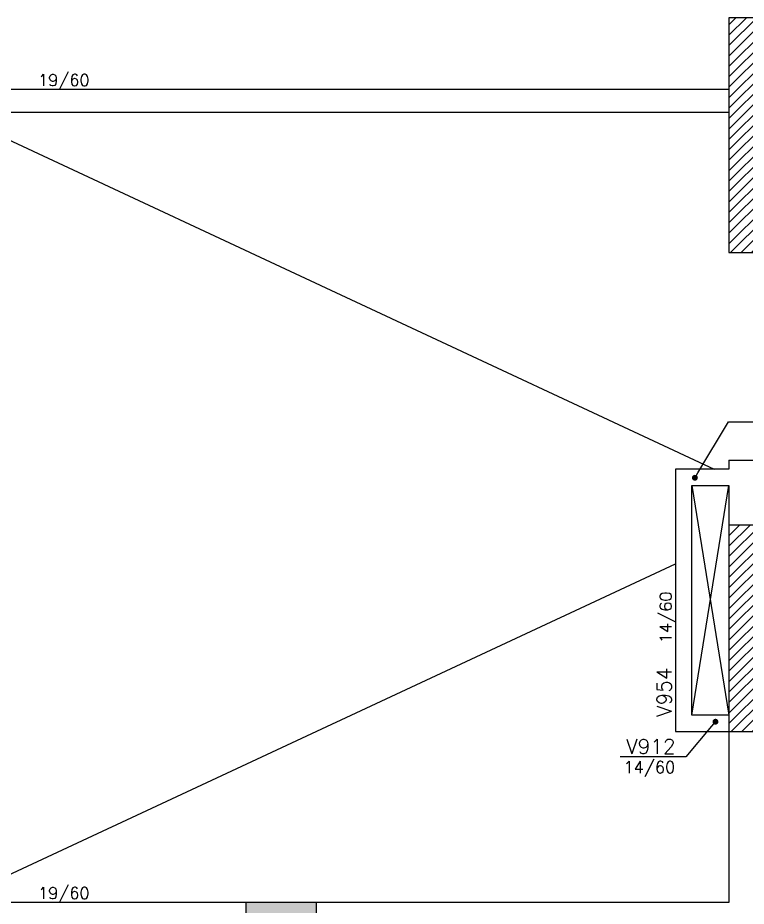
# Model space of a CAD drawing. Extents: x 1860 to 8661, y -614 to 3008.
# Drawn here: x 4617 to 5235, y 1150 to 1903 of the extents above; entities that cross this region are included whole.
import ezdxf
from ezdxf import colors
from ezdxf.entities.mleader import LeaderData, LeaderLine
from ezdxf.math import Vec2, Vec3

# ---------------------------------------------------------------- set-up
doc = ezdxf.new("R2010")
doc.units = 0
for name, color, linetype in [('F-AUX-RED', 1, 'Continuous'), ('F-CORTE', 4, 'Continuous'), ('F-PILARES-HACH', 174, 'Continuous'), ('F-PILARES-S', 170, 'Continuous'), ('F-SOLIDO-CORTE', 71, 'Continuous'), ('F-VIGAS', 3, 'Continuous'), ('F-VIGAS-DIM', 2, 'Continuous'), ('F-VIGAS-NOME', 4, 'Continuous'), ('F-VÃO', 1, 'Continuous')]:
    doc.layers.add(name, color=color, linetype=linetype)
doc.styles.add('MCP', font='romans.shx')
doc.styles.get("Standard").update_dxf_attribs({"font": 'arial.ttf'})
pattern_1 = [(45, (3943.9025, 488.975), (-4.419417, 4.419417), [])]

# ---------------------------------------------------------------- blocks, each defined once
blk = doc.blocks.new('_Dot')
at = {"color": 0, "linetype": 'ByBlock', "lineweight": -2}
blk.add_line((-0.5, 0), (-1, 0), dxfattribs=at)
at = {"color": 0, "linetype": 'ByBlock', "const_width": 0.5}
blk.add_lwpolyline([(-0.25, 0, 1), (0.25, 0, 1)], format="xyb", close=True, dxfattribs=at)

msp = doc.modelspace()

# ---------------------------------------------------------------- hatches: boundary and pattern name
at = {"layer": 'F-PILARES-HACH', "linetype": 'Continuous'}
h = msp.add_hatch(dxfattribs=at)
h.set_pattern_fill('ANSI31', color=256, scale=50, style=0)
h.set_pattern_definition(pattern_1)
h.paths.add_polyline_path([(5219.9, 1704.47), (5249.9, 1704.47), (5249.9, 1903.47), (5219.9, 1903.47)], flags=16)
h = msp.add_hatch(dxfattribs=at)
h.set_pattern_fill('ANSI31', color=256, scale=50, style=0)
h.set_pattern_definition(pattern_1)
h.paths.add_polyline_path([(5219.9, 1298.47), (5249.9, 1298.47), (5249.9, 1473.47), (5219.9, 1473.47)], flags=16)
at = {"layer": 'F-SOLIDO-CORTE', "linetype": 'Continuous'}
msp.add_hatch(color=256, dxfattribs=at).paths.add_polyline_path([(4870.17, 1134.47), (4870.17, 1153.47), (4810.17, 1153.47), (4810.17, 1101.12), (4830.17, 1101.12), (4830.17, 1134.47)], flags=16)

# ---------------------------------------------------------------- linework, layer by layer
at = {"layer": 'F-CORTE', "linetype": 'Continuous'}
msp.add_lwpolyline([(4830.17, 1101.12), (4830.17, 1134.47), (4870.17, 1134.47), (4870.17, 1153.47), (4810.17, 1153.47), (4810.17, 1101.12)], dxfattribs=at)
at = {"layer": 'F-PILARES-S', "linetype": 'Continuous'}
for points in [[(5219.9, 1704.47), (5249.9, 1704.47), (5249.9, 1903.47), (5219.9, 1903.47), (5219.9, 1704.47)], [(5219.9, 1298.47), (5249.9, 1298.47), (5249.9, 1473.47), (5219.9, 1473.47), (5219.9, 1298.47)]]:
    msp.add_lwpolyline(points, dxfattribs=at)
at = {"layer": 'F-SOLIDO-CORTE', "linetype": 'Continuous'}
msp.add_lwpolyline([(4870.17, 1134.47), (4870.17, 1153.47), (4810.17, 1153.47), (4810.17, 1101.12), (4830.17, 1101.12), (4830.17, 1134.47), (4870.17, 1134.47)], dxfattribs=at)
at = {"layer": 'F-VIGAS'}
for points in [[(5219.9, 1842.57), (4558.9, 1842.57)], [(4558.9, 1823.57), (5219.9, 1823.57)], [(5219.9, 1528.47), (5219.9, 1520.97)], [(5219.9, 1528.47), (5244.9, 1528.47)], [(5174.4, 1520.97), (5174.4, 1298.47)], [(5219.9, 1520.97), (5174.4, 1520.97)], [(5188.4, 1312.47), (5188.4, 1506.97)], [(5188.4, 1506.97), (5219.9, 1506.97)], [(5219.9, 1506.97), (5219.9, 1473.47)], [(5219.9, 1312.47), (5188.4, 1312.47)], [(5174.4, 1298.47), (5219.9, 1298.47)], [(5219.9, 1298.47), (5219.9, 1153.47)], [(5219.9, 1153.47), (4558.9, 1153.47)]]:
    msp.add_lwpolyline(points, dxfattribs=at)
at = {"layer": 'F-VÃO'}
for p, q in [((4558.9, 1823.57), (5207.36, 1520.97)), ((5188.4, 1312.47), (5219.9, 1506.97)), ((5188.4, 1506.97), (5219.9, 1312.47)), ((4558.9, 1153.47), (5174.4, 1440.69))]:
    msp.add_line(p, q, dxfattribs=at)

# ---------------------------------------------------------------- texts
at = {"layer": 'F-VIGAS-DIM', "linetype": 'Continuous', "style": 'MCP'}
for s, p in [('19/60', (4633.9, 1845.7)), ('14/60', (5130.51, 1263.3)), ('19/60', (4633.9, 1156.6))]:
    msp.add_text(s, height=10, dxfattribs=at).set_placement(p)
msp.add_text('14/60', height=10, rotation=90, dxfattribs=at).set_placement((5171.28, 1373.47))
at = {"layer": 'F-VIGAS-NOME', "linetype": 'Continuous', "style": 'MCP'}
msp.add_text('V954', height=12.5, rotation=90, dxfattribs=at).set_placement((5171.28, 1310.97))
msp.add_text('V912', height=12.5, dxfattribs=at).set_placement((5132.78, 1279.63))

# ---------------------------------------------------------------- leaders
at = {"layer": 'F-AUX-RED', "linetype": 'Continuous'}
ml = msp.add_multileader_mtext('Standard', dxfattribs=at)
ml.set_content('', color=256)
ml.set_leader_properties()
ml.set_arrow_properties(name='DOT')
ml.build(insert=Vec2(0, 0))
ml.multileader.update_dxf_attribs({"text_right_attachment_type": 6, "text_top_attachment_type": 0, "text_bottom_attachment_type": 0, "dogleg_length": 0.36, "arrow_head_size": 5})
ctx = ml.context
ctx.base_point, ctx.char_height, ctx.arrow_head_size, ctx.landing_gap_size, ctx.plane_origin = Vec3(5288.49, 1560.89), 0.18, 5, 0.09, Vec3(5190.99, 1513.58)
ctx.right_attachment, ctx.top_attachment, ctx.bottom_attachment = 6, 0, 0
notes = []
notes.append((ctx, [(0, (1, 1, 0), (5219.4, 1560.89), (1, 0), 69.08, [(0, [(5190.99, 1513.58)], 0, [])])]))
ctx.mtext.insert, ctx.mtext.flow_direction = Vec3(5288.58, 1560.98), 5
ml = msp.add_multileader_mtext('Standard', dxfattribs=at)
ml.set_content('', color=256)
ml.set_leader_properties()
ml.set_arrow_properties(name='DOT')
ml.build(insert=Vec2(0, 0))
ml.multileader.update_dxf_attribs({"text_right_attachment_type": 6, "text_top_attachment_type": 0, "text_bottom_attachment_type": 0, "dogleg_length": 0.36, "arrow_head_size": 5})
ctx = ml.context
ctx.base_point, ctx.char_height, ctx.arrow_head_size, ctx.landing_gap_size, ctx.plane_origin = Vec3(5127.49, 1277.2), 0.18, 5, 0.09, Vec3(5197.41, 1305.29)
ctx.right_attachment, ctx.top_attachment, ctx.bottom_attachment, ctx.text_align_type = 6, 0, 0, 2
notes.append((ctx, [(0, (1, 1, 0), (5183.33, 1277.11), (-1, 0), 55.67, [(0, [(5208.42, 1306.79)], 0, [])])]))
ctx.mtext.insert, ctx.mtext.alignment, ctx.mtext.flow_direction = Vec3(5127.58, 1277.29), 3, 5
for ctx, leaders in notes:
    for number, flags, end, landing, length, lines in leaders:
        leader = LeaderData()
        leader.index, (leader.has_last_leader_line, leader.has_dogleg_vector, leader.attachment_direction) = number, flags
        leader.last_leader_point, leader.dogleg_vector, leader.dogleg_length = Vec3(end), Vec3(landing), length
        for number, points, colour, breaks in lines:
            line = LeaderLine()
            line.index, line.vertices, line.color, line.breaks = number, Vec3.list(points), colors.encode_raw_color(colour), breaks
            leader.lines.append(line)
        ctx.leaders.append(leader)

doc.saveas('drawing.dxf')
